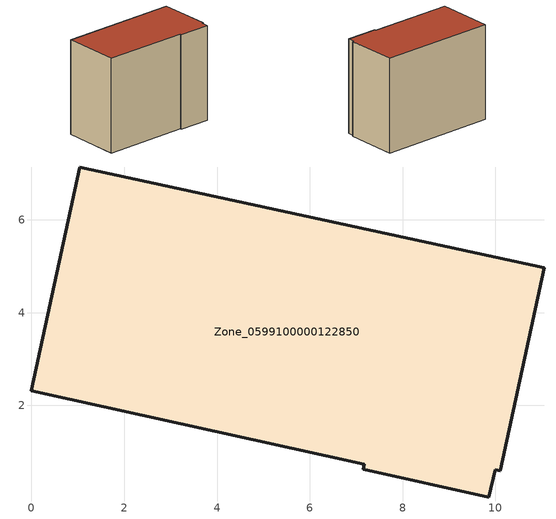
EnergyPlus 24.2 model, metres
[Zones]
Zone_0599100000122850
 floor ground (C_G): 1.04,7.14 11.05,4.97 10.11,0.59 10,0.61 9.86,0.03 7.15,0.62 7.17,0.73 0,2.32 z0
 wall outside (C_F): 11.05,4.97 1.04,7.14 0,2.32 7.17,0.73 7.15,0.62 9.86,0.03 10,0.61 10.11,0.59 11.05,4.97 z0:8.31
 roof outside (C_R): 10.11,0.59 11.05,4.97 1.04,7.14 0,2.32 7.17,0.73 7.15,0.62 9.86,0.03 10,0.61 z8.31
[BUILDING]
Pand.0599100000122850: North Axis=0; Terrain=City; Loads Convergence Tolerance Value=0.04; Temperature Convergence Tolerance Value=0.4; Solar Distribution=FullExterior; Maximum Number of Warmup Days=25; Minimum Number of Warmup Days=1
[Site:Location]
Rotterdam.The.Hague.AP_ZH_NLD Design_Conditions: Latitude=51.96; Longitude=4.45; Time Zone=1; Elevation=-4.5
[SITE:GROUNDTEMPERATURE:BUILDINGSURFACE]
18, 18, 18, 18, 18, 18, 18, 18, 18, 18, 18, 18
[MATERIAL] Thermal Absorptance=0.9; Solar Absorptance=0.7; Visible Absorptance=0.7
Name | Roughness | Thickness | Conductivity | Density | Specific Heat
G.TI.1975-1991 | MediumSmooth | 0.15 | 0.288461 | 540 | 1210
F.TI.1975-1991 | Rough | 0.3 | 0.230769 | 1920 | 840
R.TI.1975-1991 | MediumRough | 0.2 | 0.153846 | 1500 | 1000
[CONSTRUCTION]
C_G: G.TI.1975-1991
C_F: F.TI.1975-1991
C_R: R.TI.1975-1991
[ZONE]
Zone_0599100000122850: Type=1; Multiplier=1; Ceiling Height=Autocalculate; Volume=Autocalculate; Floor Area=autocalculate; Part of Total Floor Area=Yes
[ZONEINFILTRATION:DESIGNFLOWRATE]
Infil_Zone_0599100000122850: Zone or ZoneList or Space or SpaceList=Zone_0599100000122850; Schedule=AlwaysOn; Design Flow Rate Calculation Method=Flow/Area; Flow Rate per Floor Area=0.003; Constant Term Coefficient=1; Temperature Term Coefficient=0; Velocity Term Coefficient=0; Velocity Squared Term Coefficient=0
[HVACTEMPLATE:ZONE:IDEALLOADSAIRSYSTEM]
Zone_0599100000122850: Maximum Heating Supply Air Temperature=50; Minimum Cooling Supply Air Temperature=13; Maximum Heating Supply Air Humidity Ratio=0.0156; Minimum Cooling Supply Air Humidity Ratio=0.0077; Heating Limit=NoLimit; Cooling Limit=NoLimit; Dehumidification Control Type=ConstantSensibleHeatRatio; Cooling Sensible Heat Ratio=0.7; Dehumidification Setpoint=60; Humidification Control Type=None; Humidification Setpoint=30; Outdoor Air Method=None; Outdoor Air Flow Rate per Person=0.00944; Outdoor Air Flow Rate per Zone Floor Area=0; Outdoor Air Flow Rate per Zone=0; Demand Controlled Ventilation Type=None; Outdoor Air Economizer Type=NoEconomizer; Heat Recovery Type=None; Sensible Heat Recovery Effectiveness=0.7; Latent Heat Recovery Effectiveness=0.65
[ZONECONTROL:THERMOSTAT]
ThermostatControl_Zone_0599100000122850: Zone or ZoneList=Zone_0599100000122850; Control Type Schedule=DualSetpointControlType; Control 1=Thermostat_Zone_0599100000122850; Temperature Difference Between Cutout And Setpoint=0
[THERMOSTATSETPOINT:DUALSETPOINT]
Thermostat_Zone_0599100000122850: Heating Setpoint Temperature Schedule=HeatingSetpoint_Zone_0599100000122850; Cooling Setpoint Temperature Schedule=CoolingSetpoint_Zone_0599100000122850
[SCHEDULE:COMPACT]
HeatingSetpoint_Zone_0599100000122850: Through: 12/31, For: AllDays, Until: 24:00, 21
CoolingSetpoint_Zone_0599100000122850: Through: 12/31, For: AllDays, Until: 24:00, 24
DualSetpointControlType: Through: 12/31, For: AllDays, Until: 24:00, 4
AlwaysOn: Through: 12/31, For: AllDays, Until: 24:00, 1
